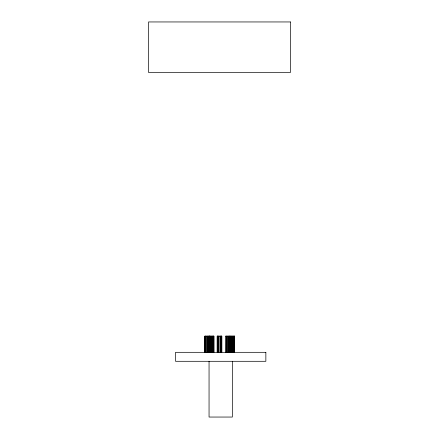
<?xml version="1.0" encoding="UTF-8"?>
<svg xmlns="http://www.w3.org/2000/svg" width="439" height="439" viewBox="0 0 439 439"><rect width="100%" height="100%" fill="white"/><g stroke="black" fill="none" stroke-linecap="round" stroke-linejoin="round"><path stroke-width="0.66" d="M225.783 336.12L234.629 336.12L234.629 352.319M234.552 336.12L234.552 352.319M234.322 336.12L234.322 352.319M233.954 336.12L233.954 352.319M233.477 336.12L233.477 352.319M232.922 336.12L232.922 352.319M232.324 336.12L232.324 352.319M232.357 361.297L232.357 417.05L209.052 417.05L209.052 361.297M231.732 336.12L231.732 352.319M231.177 336.12L231.177 352.319M230.332 336.12L230.332 352.319M230.085 336.12L230.102 352.319M230.025 336.12L230.025 352.319M229.718 336.12L229.718 352.319M229.24 336.12L229.24 352.319M228.686 336.12L228.686 352.319M228.088 336.12L228.088 352.319M227.495 336.12L227.495 352.319M226.458 336.12L226.458 352.319M226.096 336.12L226.096 352.319M225.865 336.12L225.783 352.319M221.805 352.319L221.805 336.12L217.195 336.12L217.195 352.319M221.728 336.12L221.728 352.319M221.497 336.12L221.497 352.319M221.13 336.12L221.13 352.319M220.652 336.12L220.652 352.319M220.098 336.12L220.098 352.319M218.902 336.12L218.902 352.319M218.348 336.12L218.348 352.319M217.87 336.12L217.87 352.319M217.503 336.12L217.503 352.319M217.272 336.12L217.272 352.319M213.908 352.319L213.908 336.12L204.859 336.12L204.859 352.319M213.826 336.12L213.826 352.319M213.601 336.12L213.601 352.319M213.233 336.12L213.233 352.319M212.756 336.12L212.756 352.319M212.202 336.12L212.202 352.319M211.603 336.12L211.603 352.319M211.005 336.12L211.005 352.319M210.451 336.12L210.451 352.319M209.974 336.12L209.974 352.319M209.606 336.12L209.606 352.319M209.469 336.12L209.469 352.319M209.392 336.12L209.392 352.319M209.162 336.12L209.162 352.319M208.794 336.12L208.794 352.319M208.316 336.12L208.316 352.319M207.762 336.12L207.762 352.319M207.164 336.12L207.164 352.319M206.571 336.12L206.571 352.319M205.534 336.12L205.534 352.319M205.172 336.12L205.172 352.319M204.942 336.12L204.942 352.319M290.453 21.95L148.547 21.95L148.547 72.468L290.453 72.468L290.453 21.95M265.858 352.319L175.545 352.319L175.545 361.297L265.858 361.297L265.858 352.319"/></g></svg>
